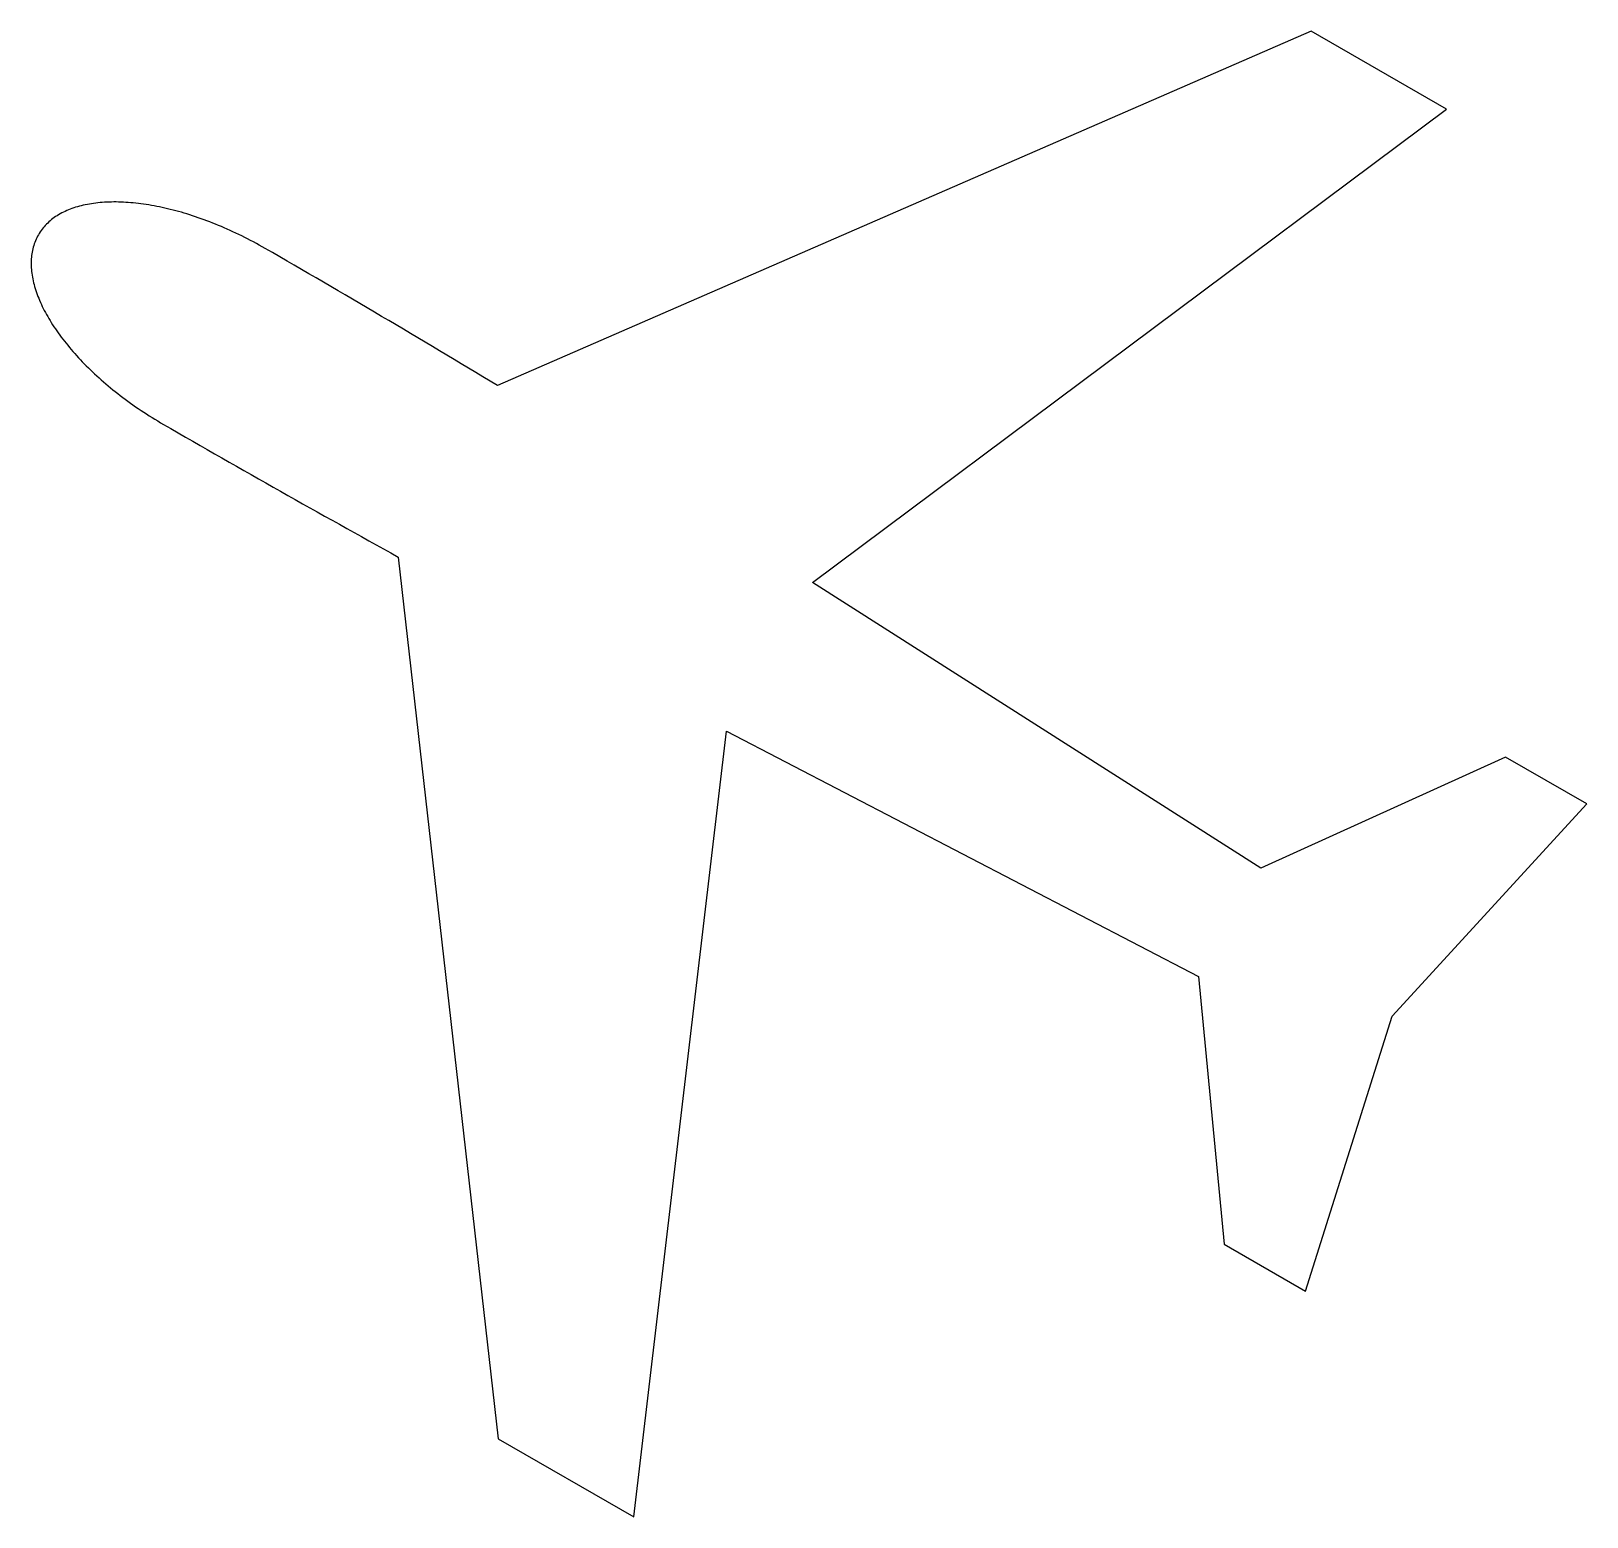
# Model space of a CAD drawing. Extents: x -125 to 138, y 115 to 367.
import ezdxf

# ---------------------------------------------------------------- set-up
doc = ezdxf.new("R2010")
doc.units = 0
doc.header["$LTSCALE"] = 25
doc.linetypes.add('AUSGEZOGEN', pattern=[0])
doc.layers.get('0').update_dxf_attribs({"linetype": 'AUSGEZOGEN'})

msp = doc.modelspace()

# ---------------------------------------------------------------- linework, layer by layer
for p, q in [((91.41, 366.72), (-46.43, 306.7)), ((114.34, 353.48), (91.41, 366.72)), ((6.92, 273.33), (114.34, 353.48)), ((-115.89, 337.36), (-116.24, 337.29)), ((-115.54, 337.43), (-115.89, 337.36)), ((-115.19, 337.48), (-115.54, 337.43)), ((-114.83, 337.54), (-115.19, 337.48)), ((-114.47, 337.58), (-114.83, 337.54)), ((-114.1, 337.63), (-114.47, 337.58)), ((-113.73, 337.66), (-114.1, 337.63)), ((-113.36, 337.69), (-113.73, 337.66)), ((-112.98, 337.72), (-113.36, 337.69)), ((-112.59, 337.74), (-112.98, 337.72)), ((-112.2, 337.75), (-112.59, 337.74)), ((-111.81, 337.76), (-112.2, 337.75)), ((-111.41, 337.77), (-111.81, 337.76)), ((-111.01, 337.77), (-111.41, 337.77)), ((-110.61, 337.76), (-111.01, 337.77)), ((-110.2, 337.75), (-110.61, 337.76)), ((-109.79, 337.73), (-110.2, 337.75)), ((-109.37, 337.71), (-109.79, 337.73)), ((-108.95, 337.68), (-109.37, 337.71)), ((-108.53, 337.65), (-108.95, 337.68)), ((-108.11, 337.61), (-108.53, 337.65)), ((-107.68, 337.57), (-108.11, 337.61)), ((-107.25, 337.52), (-107.68, 337.57)), ((-106.81, 337.46), (-107.25, 337.52)), ((-106.37, 337.4), (-106.81, 337.46)), ((-105.93, 337.34), (-106.37, 337.4)), ((-105.49, 337.27), (-105.93, 337.34)), ((-121.96, 334.78), (-122.19, 334.59)), ((-121.73, 334.95), (-121.96, 334.78)), ((-121.5, 335.13), (-121.73, 334.95)), ((-121.26, 335.29), (-121.5, 335.13)), ((-121.01, 335.45), (-121.26, 335.29)), ((-120.75, 335.61), (-121.01, 335.45)), ((-120.49, 335.76), (-120.75, 335.61)), ((-120.22, 335.91), (-120.49, 335.76)), ((-119.95, 336.05), (-120.22, 335.91)), ((-119.67, 336.18), (-119.95, 336.05)), ((-119.39, 336.31), (-119.67, 336.18)), ((-119.1, 336.43), (-119.39, 336.31)), ((-118.8, 336.55), (-119.1, 336.43)), ((-118.5, 336.66), (-118.8, 336.55)), ((-118.19, 336.77), (-118.5, 336.66)), ((-117.88, 336.87), (-118.19, 336.77)), ((-117.56, 336.96), (-117.88, 336.87)), ((-117.24, 337.06), (-117.56, 336.96)), ((-116.91, 337.14), (-117.24, 337.06)), ((-116.57, 337.22), (-116.91, 337.14)), ((-116.24, 337.29), (-116.57, 337.22)), ((-105.04, 337.19), (-105.49, 337.27)), ((-104.59, 337.11), (-105.04, 337.19)), ((-104.14, 337.03), (-104.59, 337.11)), ((-103.68, 336.94), (-104.14, 337.03)), ((-103.23, 336.84), (-103.68, 336.94)), ((-102.77, 336.74), (-103.23, 336.84)), ((-102.3, 336.63), (-102.77, 336.74)), ((-101.84, 336.52), (-102.3, 336.63)), ((-101.37, 336.4), (-101.84, 336.52)), ((-100.9, 336.28), (-101.37, 336.4)), ((-100.43, 336.15), (-100.9, 336.28)), ((-99.96, 336.02), (-100.43, 336.15)), ((-99.49, 335.88), (-99.96, 336.02)), ((-99.01, 335.74), (-99.49, 335.88)), ((-98.53, 335.59), (-99.01, 335.74)), ((-98.05, 335.43), (-98.53, 335.59)), ((-97.57, 335.27), (-98.05, 335.43)), ((-97.09, 335.11), (-97.57, 335.27)), ((-96.61, 334.94), (-97.09, 335.11)), ((-96.12, 334.77), (-96.61, 334.94)), ((-95.64, 334.59), (-96.12, 334.77)), ((-124.19, 332.21), (-124.33, 331.96)), ((-124.04, 332.46), (-124.19, 332.21)), ((-124.19, 332.21), (-124.19, 332.21)), ((-123.89, 332.69), (-124.04, 332.46)), ((-123.73, 332.93), (-123.89, 332.69)), ((-123.56, 333.15), (-123.73, 332.93)), ((-123.39, 333.38), (-123.56, 333.15)), ((-123.2, 333.59), (-123.39, 333.38)), ((-123.01, 333.8), (-123.2, 333.59)), ((-122.82, 334.01), (-123.01, 333.8)), ((-122.61, 334.21), (-122.82, 334.01)), ((-122.4, 334.4), (-122.61, 334.21)), ((-122.19, 334.59), (-122.4, 334.4)), ((-95.15, 334.4), (-95.64, 334.59)), ((-94.66, 334.21), (-95.15, 334.4)), ((-94.17, 334.01), (-94.66, 334.21)), ((-93.68, 333.81), (-94.17, 334.01)), ((-93.19, 333.61), (-93.68, 333.81)), ((-92.7, 333.4), (-93.19, 333.61)), ((-92.2, 333.18), (-92.7, 333.4)), ((-91.71, 332.96), (-92.2, 333.18)), ((-91.22, 332.73), (-91.71, 332.96)), ((-90.72, 332.5), (-91.22, 332.73)), ((-90.23, 332.27), (-90.72, 332.5)), ((-89.73, 332.02), (-90.23, 332.27)), ((-125.2, 329.57), (-125.25, 329.29)), ((-125.13, 329.85), (-125.2, 329.57)), ((-125.06, 330.12), (-125.13, 329.85)), ((-124.98, 330.4), (-125.06, 330.12)), ((-124.89, 330.67), (-124.98, 330.4)), ((-124.8, 330.93), (-124.89, 330.67)), ((-124.69, 331.19), (-124.8, 330.93)), ((-124.58, 331.45), (-124.69, 331.19)), ((-124.46, 331.71), (-124.58, 331.45)), ((-124.33, 331.96), (-124.46, 331.71)), ((-89.24, 331.78), (-89.73, 332.02)), ((-88.74, 331.52), (-89.24, 331.78)), ((-88.25, 331.27), (-88.74, 331.52)), ((-87.75, 331.01), (-88.25, 331.27)), ((-87.26, 330.74), (-87.75, 331.01)), ((-86.76, 330.47), (-87.26, 330.74)), ((-86.27, 330.19), (-86.76, 330.47)), ((-85.77, 329.91), (-86.27, 330.19)), ((-85.77, 329.91), (-85.77, 329.91)), ((-125.39, 328.13), (-125.41, 327.83)), ((-125.41, 327.83), (-125.41, 327.53)), ((-125.41, 327.53), (-125.41, 327.23)), ((-125.41, 327.23), (-125.41, 326.93)), ((-125.41, 326.93), (-125.39, 326.62)), ((-125.37, 328.42), (-125.39, 328.13)), ((-125.34, 328.71), (-125.37, 328.42)), ((-125.3, 329), (-125.34, 328.71)), ((-125.25, 329.29), (-125.3, 329)), ((-125.39, 326.62), (-125.37, 326.31)), ((-125.37, 326.31), (-125.34, 326)), ((-125.34, 326), (-125.3, 325.69)), ((-125.3, 325.69), (-125.25, 325.37)), ((-125.25, 325.37), (-125.2, 325.06)), ((-125.2, 325.06), (-125.14, 324.74)), ((-125.14, 324.74), (-125.07, 324.42)), ((-125.07, 324.42), (-124.99, 324.09)), ((-124.99, 324.09), (-124.91, 323.77)), ((-124.91, 323.77), (-124.82, 323.44)), ((-124.82, 323.44), (-124.72, 323.11)), ((-124.72, 323.11), (-124.61, 322.78)), ((-124.61, 322.78), (-124.5, 322.45)), ((-124.5, 322.45), (-124.38, 322.12)), ((-124.38, 322.12), (-124.26, 321.78)), ((-124.26, 321.78), (-124.12, 321.45)), ((-124.12, 321.45), (-123.98, 321.11)), ((-123.98, 321.11), (-123.84, 320.77)), ((-123.84, 320.77), (-123.68, 320.43)), ((-123.68, 320.43), (-123.52, 320.09)), ((-123.52, 320.09), (-123.35, 319.75)), ((-123.35, 319.75), (-123.18, 319.4)), ((-123.18, 319.4), (-123, 319.06)), ((-123, 319.06), (-122.81, 318.71)), ((-122.81, 318.71), (-122.61, 318.37)), ((-122.61, 318.37), (-122.41, 318.02)), ((-122.41, 318.02), (-122.21, 317.67)), ((-122.21, 317.67), (-121.99, 317.33)), ((-121.99, 317.33), (-121.77, 316.98)), ((-121.77, 316.98), (-121.54, 316.63)), ((-121.54, 316.63), (-121.31, 316.28)), ((-121.31, 316.28), (-121.07, 315.93)), ((-121.07, 315.93), (-120.82, 315.58)), ((-120.82, 315.58), (-120.57, 315.23)), ((-120.57, 315.23), (-120.31, 314.88)), ((-120.31, 314.88), (-120.05, 314.53)), ((-120.05, 314.53), (-119.78, 314.18)), ((-119.78, 314.18), (-119.5, 313.83)), ((-119.5, 313.83), (-119.22, 313.49)), ((-119.22, 313.49), (-118.93, 313.14)), ((-118.93, 313.14), (-118.64, 312.79)), ((-118.64, 312.79), (-118.34, 312.44)), ((-118.34, 312.44), (-118.03, 312.09)), ((-118.03, 312.09), (-117.72, 311.74)), ((-117.72, 311.74), (-117.4, 311.39)), ((-117.4, 311.39), (-117.07, 311.05)), ((-117.07, 311.05), (-116.75, 310.7)), ((-116.75, 310.7), (-116.41, 310.36)), ((-116.41, 310.36), (-116.07, 310.01)), ((-116.07, 310.01), (-115.72, 309.67)), ((-115.72, 309.67), (-115.37, 309.33)), ((-115.37, 309.33), (-115.02, 308.98)), ((-115.02, 308.98), (-114.65, 308.64)), ((-114.65, 308.64), (-114.29, 308.3)), ((-114.29, 308.3), (-113.91, 307.97)), ((-113.91, 307.97), (-113.53, 307.63)), ((-113.53, 307.63), (-113.15, 307.29)), ((-113.15, 307.29), (-112.76, 306.96)), ((-112.76, 306.96), (-112.37, 306.63)), ((-112.37, 306.63), (-111.97, 306.3)), ((-111.97, 306.3), (-111.56, 305.97)), ((-111.56, 305.97), (-111.16, 305.64)), ((-111.16, 305.64), (-110.74, 305.31)), ((-110.74, 305.31), (-110.32, 304.99)), ((-110.32, 304.99), (-109.9, 304.66)), ((-109.9, 304.66), (-109.47, 304.34)), ((-109.47, 304.34), (-109.04, 304.03)), ((-109.04, 304.03), (-108.6, 303.71)), ((-108.6, 303.71), (-108.16, 303.39)), ((-108.16, 303.39), (-107.71, 303.08)), ((-107.71, 303.08), (-107.26, 302.77)), ((-107.26, 302.77), (-106.8, 302.46)), ((-106.8, 302.46), (-106.34, 302.16)), ((-106.34, 302.16), (-105.87, 301.86)), ((-105.87, 301.86), (-105.4, 301.56)), ((-105.4, 301.56), (-104.93, 301.26)), ((-104.93, 301.26), (-104.45, 300.96)), ((-104.45, 300.96), (-103.96, 300.67)), ((-103.96, 300.67), (-103.48, 300.38)), ((-103.48, 300.38), (-102.99, 300.1)), ((-102.99, 300.1), (-102.98, 300.1)), ((-63.21, 277.62), (-46.28, 128.24)), ((82.9, 224.88), (6.92, 273.33)), ((-23.34, 115), (-7.64, 248.11)), ((-7.64, 248.11), (72.31, 206.53)), ((124.36, 243.74), (82.9, 224.88)), ((138.12, 235.8), (124.36, 243.74)), ((105.12, 199.82), (138.12, 235.8)), ((72.31, 206.53), (76.7, 161.19)), ((90.46, 153.25), (105.12, 199.82)), ((76.7, 161.19), (90.46, 153.25)), ((-46.28, 128.24), (-23.34, 115))]:
    msp.add_line(p, q)
for centre, start, end in [((-1317.46, -1803.44), 58.93748, 60), ((1128.7, 2433.44), 240, 241.06252)]:
    msp.add_arc(centre, 2463.38, start, end)

doc.saveas('drawing.dxf')
